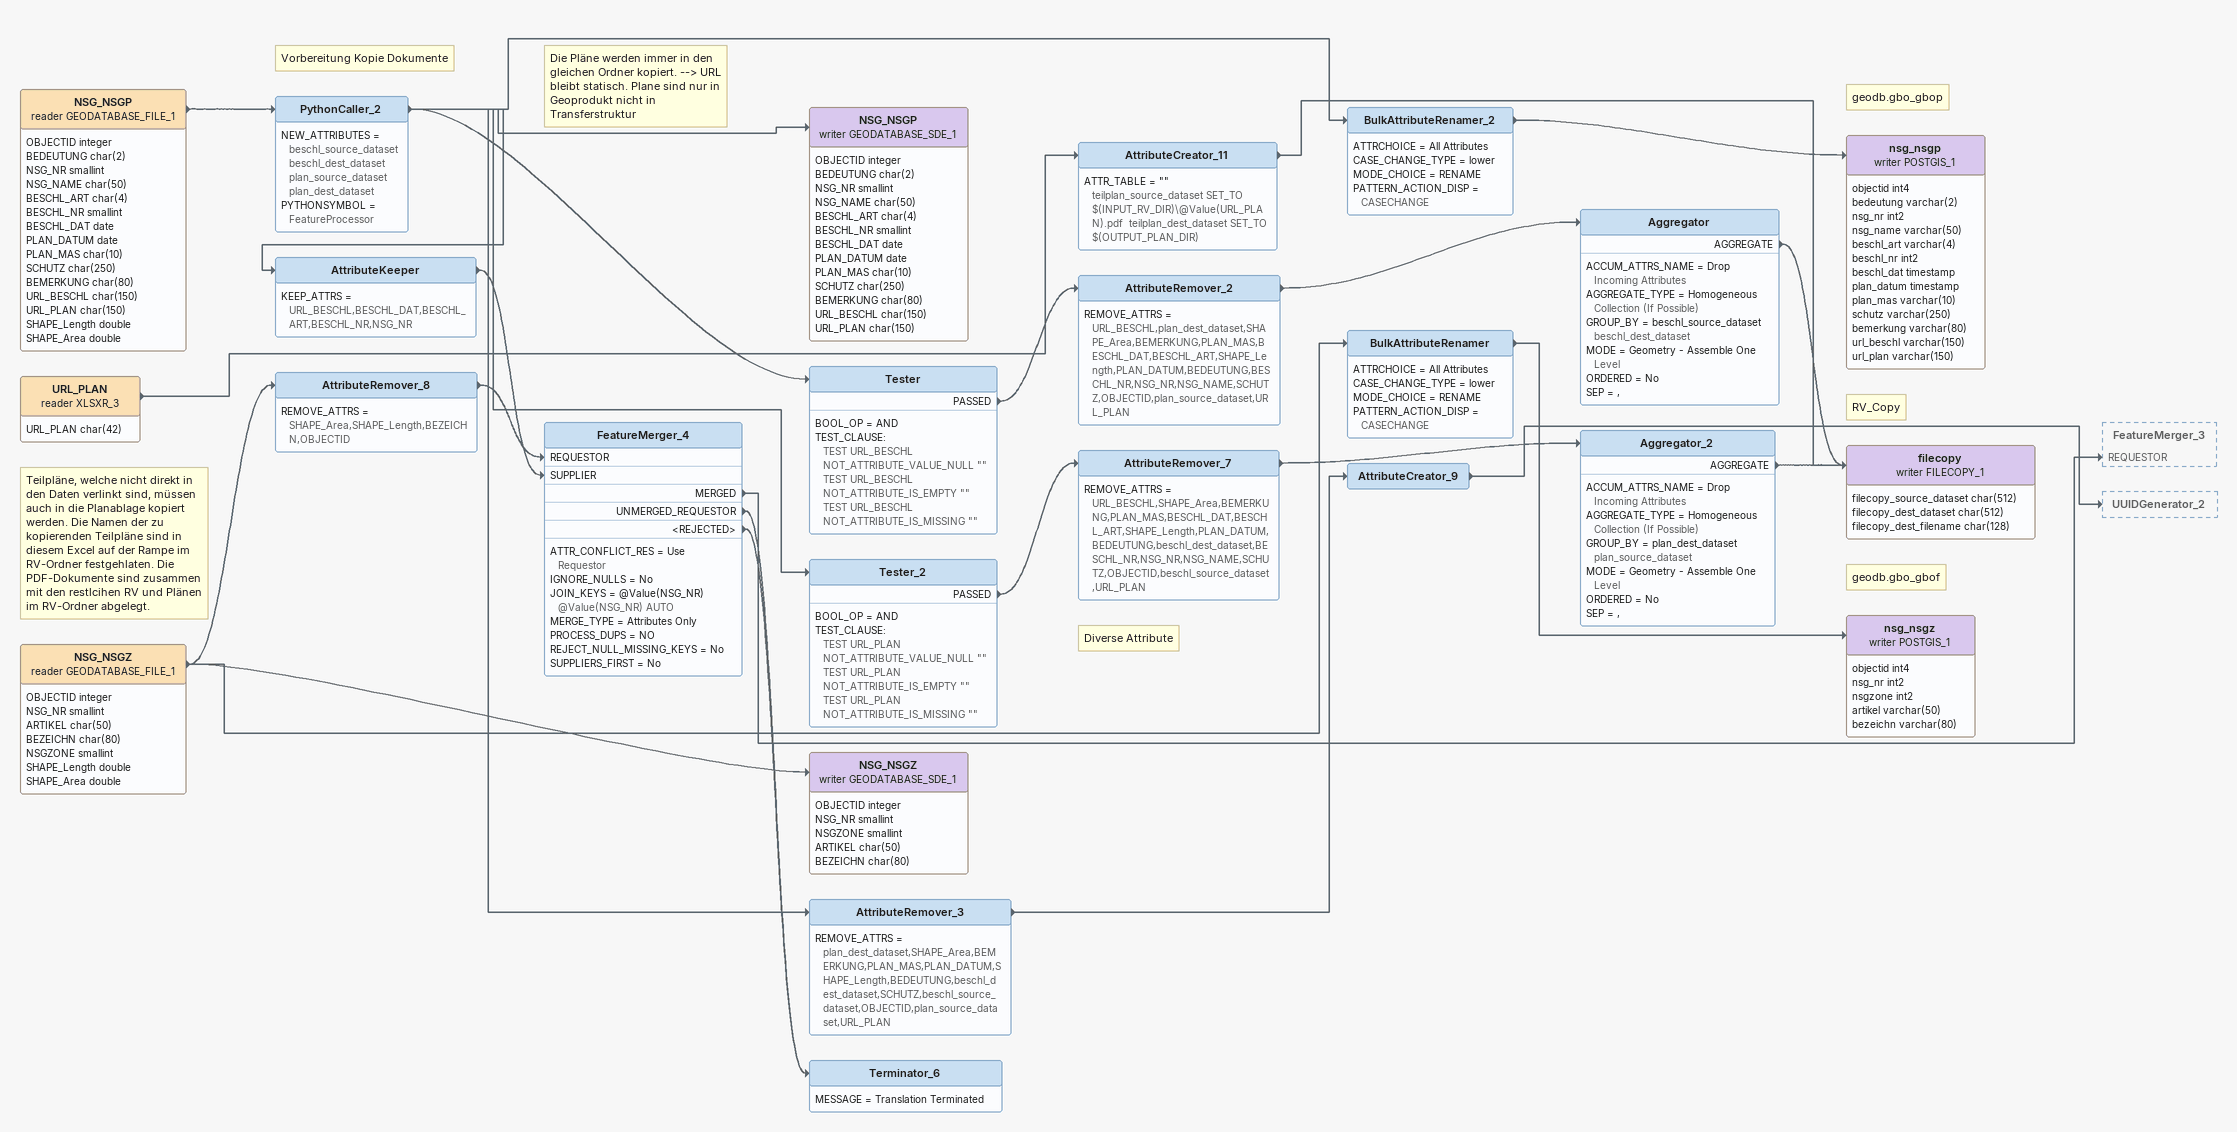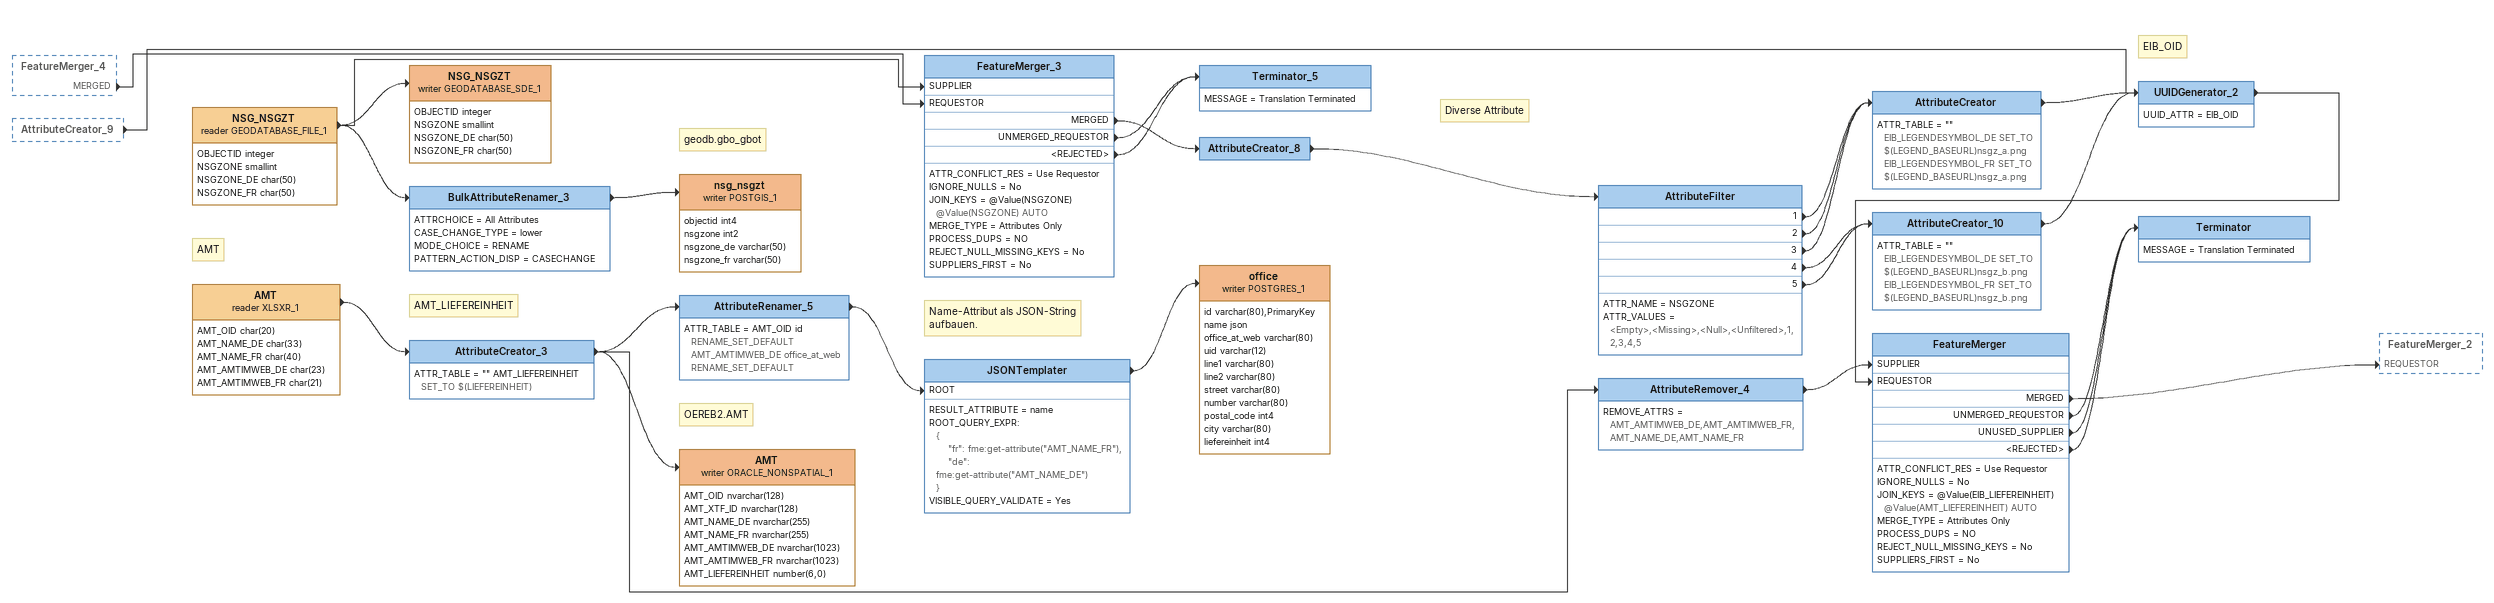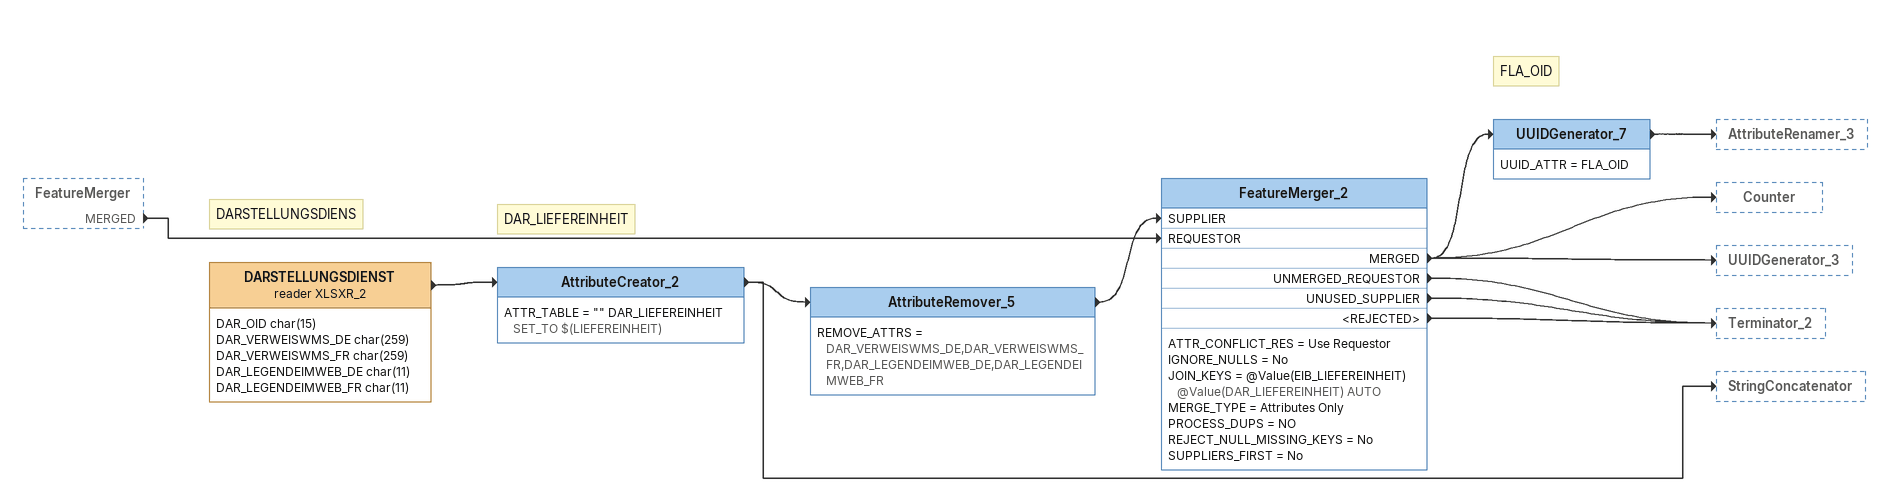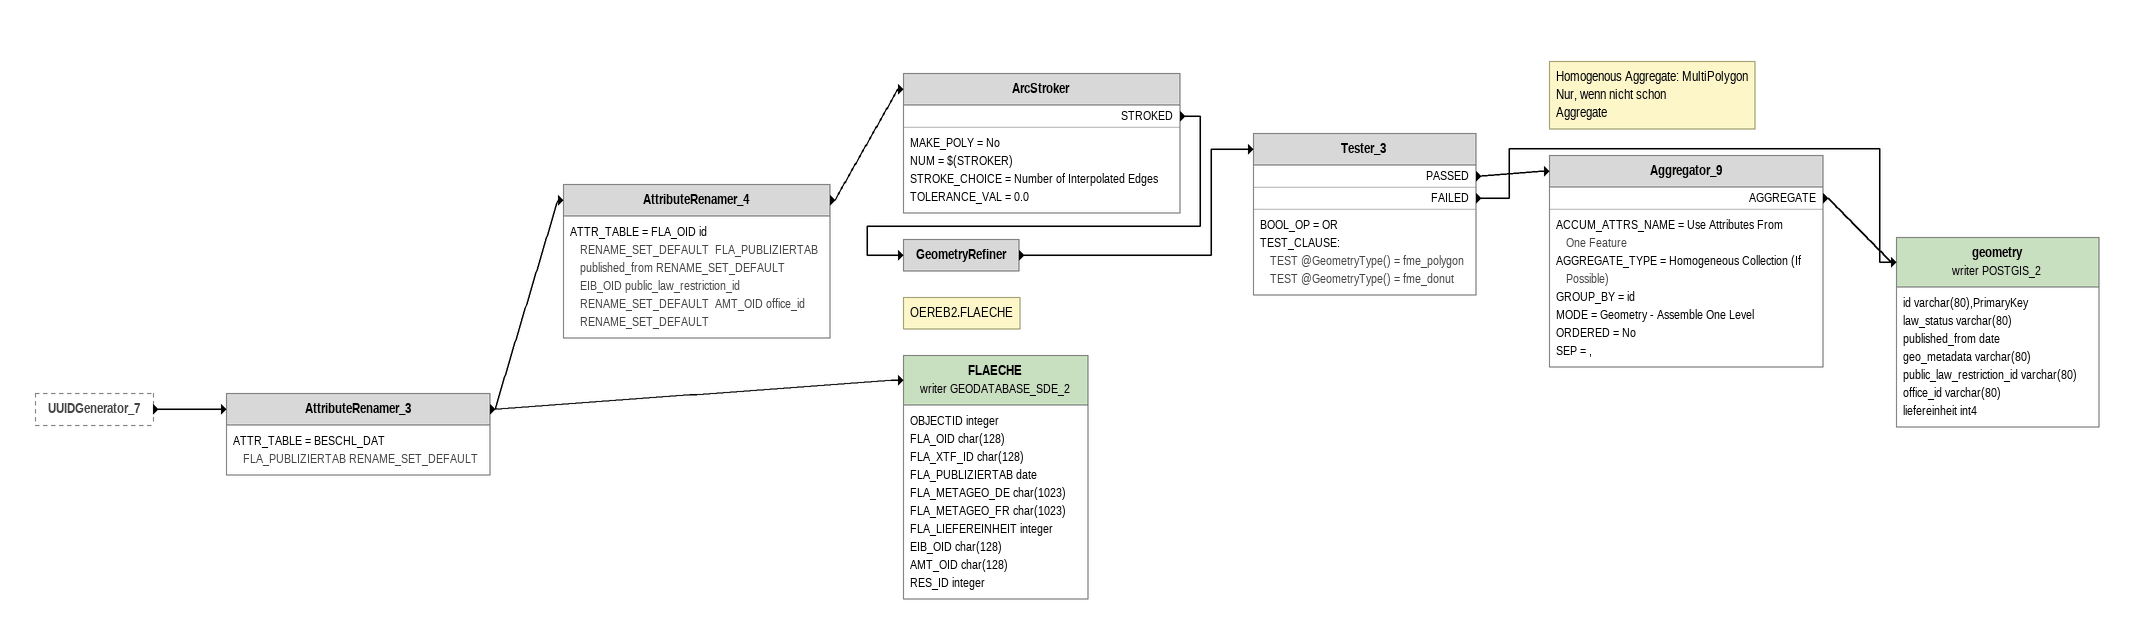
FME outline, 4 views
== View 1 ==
NSG_NSGP (reader GEODATABASE_FILE_1)
    attributes: OBJECTID integer, BEDEUTUNG char(2), NSG_NR smallint, NSG_NAME char(50), BESCHL_ART char(4), BESCHL_NR smallint, BESCHL_DAT date, PLAN_DATUM date, PLAN_MAS char(10), SCHUTZ char(250), BEMERKUNG char(80), URL_BESCHL char(150), URL_PLAN char(150), SHAPE_Length double, SHAPE_Area double
    -> PythonCaller_2
Note: Vorbereitung Kopie Dokumente
Note: Die Pläne werden immer in den gleichen Ordner kopiert. --> URL bleibt statisch. Plane sind nur in Geoprodukt nicht in Transferstruktur
PythonCaller_2
    NEW_ATTRIBUTES = beschl_source_dataset beschl_dest_dataset plan_source_dataset plan_dest_dataset
    PYTHONSYMBOL = FeatureProcessor
    -> BulkAttributeRenamer_2
    -> Tester
    -> AttributeRemover_3
    -> Tester_2
    -> NSG_NSGP (writer GEODATABASE_SDE_1)
    -> AttributeKeeper
NSG_NSGP (writer GEODATABASE_SDE_1)
    attributes: OBJECTID integer, BEDEUTUNG char(2), NSG_NR smallint, NSG_NAME char(50), BESCHL_ART char(4), BESCHL_NR smallint, BESCHL_DAT date, PLAN_DATUM date, PLAN_MAS char(10), SCHUTZ char(250), BEMERKUNG char(80), URL_BESCHL char(150), URL_PLAN char(150)
BulkAttributeRenamer_2
    ATTRCHOICE = All Attributes
    CASE_CHANGE_TYPE = lower
    MODE_CHOICE = RENAME
    PATTERN_ACTION_DISP = CASECHANGE
    -> nsg_nsgp (writer POSTGIS_1)
Note: geodb.gbo_gbop
nsg_nsgp (writer POSTGIS_1)
    attributes: objectid int4, bedeutung varchar(2), nsg_nr int2, nsg_name varchar(50), beschl_art varchar(4), beschl_nr int2, beschl_dat timestamp, plan_datum timestamp, plan_mas varchar(10), schutz varchar(250), bemerkung varchar(80), url_beschl varchar(150), url_plan varchar(150)
Tester
    BOOL_OP = AND
    TEST_CLAUSE:
      TEST URL_BESCHL NOT_ATTRIBUTE_VALUE_NULL ""
      TEST URL_BESCHL NOT_ATTRIBUTE_IS_EMPTY ""
      TEST URL_BESCHL NOT_ATTRIBUTE_IS_MISSING ""
    PASSED -> AttributeRemover_2
AttributeRemover_2
    REMOVE_ATTRS = URL_BESCHL,plan_dest_dataset,SHAPE_Area,BEMERKUNG,PLAN_MAS,BESCHL_DAT,BESCHL_ART,SHAPE_Length,PLAN_DATUM,BEDEUTUNG,BESCHL_NR,NSG_NR,NSG_NAME,SCHUTZ,OBJECTID,plan_source_dataset,URL_PLAN
    -> Aggregator
Aggregator
    ACCUM_ATTRS_NAME = Drop Incoming Attributes
    AGGREGATE_TYPE = Homogeneous Collection (If Possible)
    GROUP_BY = beschl_source_dataset beschl_dest_dataset
    MODE = Geometry - Assemble One Level
    ORDERED = No
    SEP = ,
    AGGREGATE -> filecopy (writer FILECOPY_1)
AttributeKeeper
    KEEP_ATTRS = URL_BESCHL,BESCHL_DAT,BESCHL_ART,BESCHL_NR,NSG_NR
    -> FeatureMerger_4 [SUPPLIER]
Tester_2
    BOOL_OP = AND
    TEST_CLAUSE:
      TEST URL_PLAN NOT_ATTRIBUTE_VALUE_NULL ""
      TEST URL_PLAN NOT_ATTRIBUTE_IS_EMPTY ""
      TEST URL_PLAN NOT_ATTRIBUTE_IS_MISSING ""
    PASSED -> AttributeRemover_7
AttributeRemover_7
    REMOVE_ATTRS = URL_BESCHL,SHAPE_Area,BEMERKUNG,PLAN_MAS,BESCHL_DAT,BESCHL_ART,SHAPE_Length,PLAN_DATUM,BEDEUTUNG,beschl_dest_dataset,BESCHL_NR,NSG_NR,NSG_NAME,SCHUTZ,OBJECTID,beschl_source_dataset,URL_PLAN
    -> Aggregator_2
Aggregator_2
    ACCUM_ATTRS_NAME = Drop Incoming Attributes
    AGGREGATE_TYPE = Homogeneous Collection (If Possible)
    GROUP_BY = plan_dest_dataset plan_source_dataset
    MODE = Geometry - Assemble One Level
    ORDERED = No
    SEP = ,
    AGGREGATE -> filecopy (writer FILECOPY_1)
AttributeRemover_3
    REMOVE_ATTRS = plan_dest_dataset,SHAPE_Area,BEMERKUNG,PLAN_MAS,PLAN_DATUM,SHAPE_Length,BEDEUTUNG,beschl_dest_dataset,SCHUTZ,beschl_source_dataset,OBJECTID,plan_source_dataset,URL_PLAN
    -> AttributeCreator_9
Note: Diverse Attribute
AttributeCreator_9
    -> UUIDGenerator_2
Note: Teilpläne, welche nicht direkt in den Daten verlinkt sind, müssen auch in die Planablage kopiert werden. Die Namen der zu kopierenden Teilpläne sind in diesem Excel auf der Rampe im RV-Ordner festgehlaten. Die PDF-Dokumente sind zusammen mit den restlcihen RV und Plänen im RV-Ordner abgelegt.
URL_PLAN (reader XLSXR_3)
    attributes: URL_PLAN char(42)
    -> AttributeCreator_11
AttributeCreator_11
    ATTR_TABLE = "" teilplan_source_dataset SET_TO $(INPUT_RV_DIR)\@Value(URL_PLAN).pdf  teilplan_dest_dataset SET_TO $(OUTPUT_PLAN_DIR)
    -> filecopy (writer FILECOPY_1)
Note: RV_Copy
filecopy (writer FILECOPY_1)
    attributes: filecopy_source_dataset char(512), filecopy_dest_dataset char(512), filecopy_dest_filename char(128)
NSG_NSGZ (reader GEODATABASE_FILE_1)
    attributes: OBJECTID integer, NSG_NR smallint, ARTIKEL char(50), BEZEICHN char(80), NSGZONE smallint, SHAPE_Length double, SHAPE_Area double
    -> BulkAttributeRenamer
    -> NSG_NSGZ (writer GEODATABASE_SDE_1)
    -> AttributeRemover_8
NSG_NSGZ (writer GEODATABASE_SDE_1)
    attributes: OBJECTID integer, NSG_NR smallint, NSGZONE smallint, ARTIKEL char(50), BEZEICHN char(80)
BulkAttributeRenamer
    ATTRCHOICE = All Attributes
    CASE_CHANGE_TYPE = lower
    MODE_CHOICE = RENAME
    PATTERN_ACTION_DISP = CASECHANGE
    -> nsg_nsgz (writer POSTGIS_1)
Note: geodb.gbo_gbof
nsg_nsgz (writer POSTGIS_1)
    attributes: objectid int4, nsg_nr int2, nsgzone int2, artikel varchar(50), bezeichn varchar(80)
AttributeRemover_8
    REMOVE_ATTRS = SHAPE_Area,SHAPE_Length,BEZEICHN,OBJECTID
    -> FeatureMerger_4 [REQUESTOR]
FeatureMerger_4
    ATTR_CONFLICT_RES = Use Requestor
    IGNORE_NULLS = No
    JOIN_KEYS = @Value(NSG_NR) @Value(NSG_NR) AUTO
    MERGE_TYPE = Attributes Only
    PROCESS_DUPS = NO
    REJECT_NULL_MISSING_KEYS = No
    SUPPLIERS_FIRST = No
    MERGED -> FeatureMerger_3 [REQUESTOR]
    UNMERGED_REQUESTOR -> Terminator_6
    <REJECTED> -> Terminator_6
Terminator_6
    MESSAGE = Translation Terminated

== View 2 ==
FeatureMerger_4 [outside]
    MERGED -> FeatureMerger_3 [REQUESTOR]
AttributeCreator_9 [outside]
    -> UUIDGenerator_2
NSG_NSGZT (reader GEODATABASE_FILE_1)
    attributes: OBJECTID integer, NSGZONE smallint, NSGZONE_DE char(50), NSGZONE_FR char(50)
    -> NSG_NSGZT (writer GEODATABASE_SDE_1)
    -> BulkAttributeRenamer_3
    -> FeatureMerger_3 [SUPPLIER]
FeatureMerger_3
    ATTR_CONFLICT_RES = Use Requestor
    IGNORE_NULLS = No
    JOIN_KEYS = @Value(NSGZONE) @Value(NSGZONE) AUTO
    MERGE_TYPE = Attributes Only
    PROCESS_DUPS = NO
    REJECT_NULL_MISSING_KEYS = No
    SUPPLIERS_FIRST = No
    MERGED -> AttributeCreator_8
    UNMERGED_REQUESTOR -> Terminator_5
    <REJECTED> -> Terminator_5
Terminator_5
    MESSAGE = Translation Terminated
Note: Diverse Attribute
AttributeCreator_8
    -> AttributeFilter
AttributeFilter
    ATTR_NAME = NSGZONE
    ATTR_VALUES = <Empty>,<Missing>,<Null>,<Unfiltered>,1,2,3,4,5
    1 -> AttributeCreator
    2 -> AttributeCreator
    3 -> AttributeCreator
    4 -> AttributeCreator_10
    5 -> AttributeCreator_10
AttributeCreator
    ATTR_TABLE = "" EIB_LEGENDESYMBOL_DE SET_TO $(LEGEND_BASEURL)nsgz_a.png  EIB_LEGENDESYMBOL_FR SET_TO $(LEGEND_BASEURL)nsgz_a.png
    -> UUIDGenerator_2
AttributeCreator_10
    ATTR_TABLE = "" EIB_LEGENDESYMBOL_DE SET_TO $(LEGEND_BASEURL)nsgz_b.png  EIB_LEGENDESYMBOL_FR SET_TO $(LEGEND_BASEURL)nsgz_b.png
    -> UUIDGenerator_2
Note: EIB_OID
UUIDGenerator_2
    UUID_ATTR = EIB_OID
    -> FeatureMerger [REQUESTOR]
NSG_NSGZT (writer GEODATABASE_SDE_1)
    attributes: OBJECTID integer, NSGZONE smallint, NSGZONE_DE char(50), NSGZONE_FR char(50)
BulkAttributeRenamer_3
    ATTRCHOICE = All Attributes
    CASE_CHANGE_TYPE = lower
    MODE_CHOICE = RENAME
    PATTERN_ACTION_DISP = CASECHANGE
    -> nsg_nsgzt (writer POSTGIS_1)
Note: geodb.gbo_gbot
nsg_nsgzt (writer POSTGIS_1)
    attributes: objectid int4, nsgzone int2, nsgzone_de varchar(50), nsgzone_fr varchar(50)
Note: AMT
AMT (reader XLSXR_1)
    attributes: AMT_OID char(20), AMT_NAME_DE char(33), AMT_NAME_FR char(40), AMT_AMTIMWEB_DE char(23), AMT_AMTIMWEB_FR char(21)
    -> AttributeCreator_3
Note: AMT_LIEFEREINHEIT
AttributeCreator_3
    ATTR_TABLE = "" AMT_LIEFEREINHEIT SET_TO $(LIEFEREINHEIT)
    -> AttributeRemover_4
    -> AMT (writer ORACLE_NONSPATIAL_1)
    -> AttributeRenamer_5
AttributeRenamer_5
    ATTR_TABLE = AMT_OID id RENAME_SET_DEFAULT  AMT_AMTIMWEB_DE office_at_web RENAME_SET_DEFAULT
    -> JSONTemplater [ROOT]
Note: Name-Attribut als JSON-String / aufbauen.
JSONTemplater
    RESULT_ATTRIBUTE = name
    ROOT_QUERY_EXPR:
      {
          "fr": fme:get-attribute("AMT_NAME_FR"),
          "de": fme:get-attribute("AMT_NAME_DE")
      }
    VISIBLE_QUERY_VALIDATE = Yes
    -> office (writer POSTGRES_1)
office (writer POSTGRES_1)
    attributes: id varchar(80),PrimaryKey, name json, office_at_web varchar(80), uid varchar(12), line1 varchar(80), line2 varchar(80), street varchar(80), number varchar(80), postal_code int4, city varchar(80), liefereinheit int4
Note: OEREB2.AMT
AMT (writer ORACLE_NONSPATIAL_1)
    attributes: AMT_OID nvarchar(128), AMT_XTF_ID nvarchar(128), AMT_NAME_DE nvarchar(255), AMT_NAME_FR nvarchar(255), AMT_AMTIMWEB_DE nvarchar(1023), AMT_AMTIMWEB_FR nvarchar(1023), AMT_LIEFEREINHEIT number(6,0)
AttributeRemover_4
    REMOVE_ATTRS = AMT_AMTIMWEB_DE,AMT_AMTIMWEB_FR,AMT_NAME_DE,AMT_NAME_FR
    -> FeatureMerger [SUPPLIER]
FeatureMerger
    ATTR_CONFLICT_RES = Use Requestor
    IGNORE_NULLS = No
    JOIN_KEYS = @Value(EIB_LIEFEREINHEIT) @Value(AMT_LIEFEREINHEIT) AUTO
    MERGE_TYPE = Attributes Only
    PROCESS_DUPS = NO
    REJECT_NULL_MISSING_KEYS = No
    SUPPLIERS_FIRST = No
    MERGED -> FeatureMerger_2 [REQUESTOR]
    UNMERGED_REQUESTOR -> Terminator
    UNUSED_SUPPLIER -> Terminator
    <REJECTED> -> Terminator
Terminator
    MESSAGE = Translation Terminated

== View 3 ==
FeatureMerger [outside]
    MERGED -> FeatureMerger_2 [REQUESTOR]
Note: DARSTELLUNGSDIENS
DARSTELLUNGSDIENST (reader XLSXR_2)
    attributes: DAR_OID char(15), DAR_VERWEISWMS_DE char(259), DAR_VERWEISWMS_FR char(259), DAR_LEGENDEIMWEB_DE char(11), DAR_LEGENDEIMWEB_FR char(11)
    -> AttributeCreator_2
Note: DAR_LIEFEREINHEIT
AttributeCreator_2
    ATTR_TABLE = "" DAR_LIEFEREINHEIT SET_TO $(LIEFEREINHEIT)
    -> AttributeRemover_5
    -> StringConcatenator
AttributeRemover_5
    REMOVE_ATTRS = DAR_VERWEISWMS_DE,DAR_VERWEISWMS_FR,DAR_LEGENDEIMWEB_DE,DAR_LEGENDEIMWEB_FR
    -> FeatureMerger_2 [SUPPLIER]
FeatureMerger_2
    ATTR_CONFLICT_RES = Use Requestor
    IGNORE_NULLS = No
    JOIN_KEYS = @Value(EIB_LIEFEREINHEIT) @Value(DAR_LIEFEREINHEIT) AUTO
    MERGE_TYPE = Attributes Only
    PROCESS_DUPS = NO
    REJECT_NULL_MISSING_KEYS = No
    SUPPLIERS_FIRST = No
    MERGED -> UUIDGenerator_7
    MERGED -> Counter
    MERGED -> UUIDGenerator_3
    UNMERGED_REQUESTOR -> Terminator_2
    UNUSED_SUPPLIER -> Terminator_2
    <REJECTED> -> Terminator_2
Note: FLA_OID
UUIDGenerator_7
    UUID_ATTR = FLA_OID
    -> AttributeRenamer_3

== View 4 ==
UUIDGenerator_7 [outside]
    -> AttributeRenamer_3
AttributeRenamer_3
    ATTR_TABLE = BESCHL_DAT FLA_PUBLIZIERTAB RENAME_SET_DEFAULT
    -> FLAECHE (writer GEODATABASE_SDE_2)
    -> AttributeRenamer_4
AttributeRenamer_4
    ATTR_TABLE = FLA_OID id RENAME_SET_DEFAULT  FLA_PUBLIZIERTAB published_from RENAME_SET_DEFAULT  EIB_OID public_law_restriction_id RENAME_SET_DEFAULT  AMT_OID office_id RENAME_SET_DEFAULT
    -> ArcStroker
ArcStroker
    MAKE_POLY = No
    NUM = $(STROKER)
    STROKE_CHOICE = Number of Interpolated Edges
    TOLERANCE_VAL = 0.0
    STROKED -> GeometryRefiner
GeometryRefiner
    -> Tester_3
Tester_3
    BOOL_OP = OR
    TEST_CLAUSE:
      TEST @GeometryType() = fme_polygon
      TEST @GeometryType() = fme_donut
    PASSED -> Aggregator_9
    FAILED -> geometry (writer POSTGIS_2)
Note: Homogenous Aggregate: MultiPolygon / Nur, wenn nicht schon / Aggregate
Aggregator_9
    ACCUM_ATTRS_NAME = Use Attributes From One Feature
    AGGREGATE_TYPE = Homogeneous Collection (If Possible)
    GROUP_BY = id
    MODE = Geometry - Assemble One Level
    ORDERED = No
    SEP = ,
    AGGREGATE -> geometry (writer POSTGIS_2)
geometry (writer POSTGIS_2)
    attributes: id varchar(80),PrimaryKey, law_status varchar(80), published_from date, geo_metadata varchar(80), public_law_restriction_id varchar(80), office_id varchar(80), liefereinheit int4
Note: OEREB2.FLAECHE
FLAECHE (writer GEODATABASE_SDE_2)
    attributes: OBJECTID integer, FLA_OID char(128), FLA_XTF_ID char(128), FLA_PUBLIZIERTAB date, FLA_METAGEO_DE char(1023), FLA_METAGEO_FR char(1023), FLA_LIEFEREINHEIT integer, EIB_OID char(128), AMT_OID char(128), RES_ID integer
